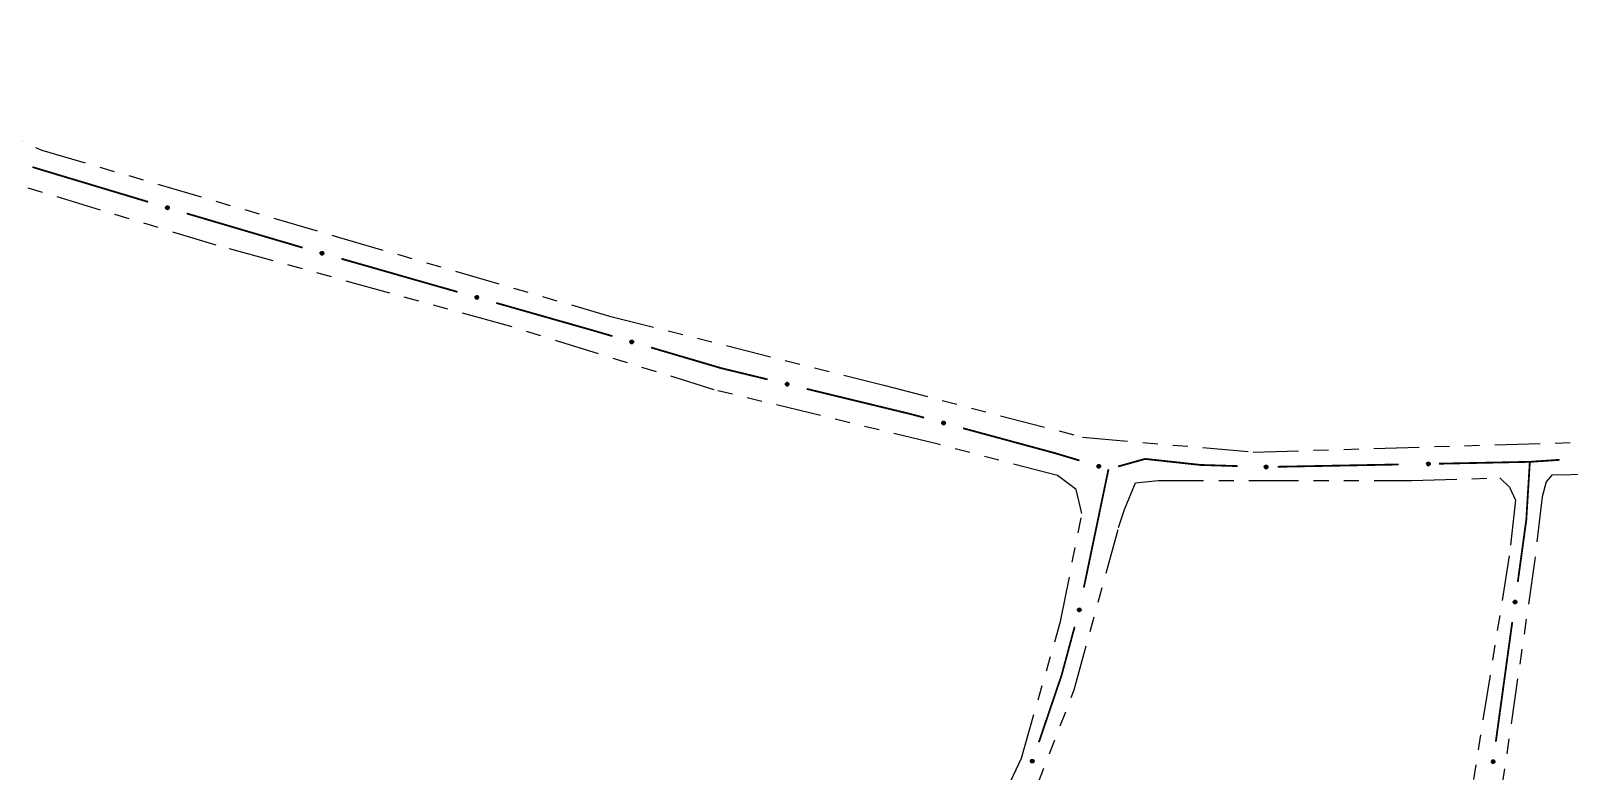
# Model space of a CAD drawing. Extents: x 208948 to 212966, y 4875285 to 4878160.
# Drawn here: x 210010.5 to 210163.3, y 4876911.1 to 4876984.6 of the extents above; entities that cross this region are included whole.
import ezdxf

# ---------------------------------------------------------------- set-up
doc = ezdxf.new("R2010")
doc.units = 0
doc.header["$LTSCALE"] = 1.5
doc.header["$MEASUREMENT"] = 0
doc.linetypes.add('TRACO_25', pattern=[8, 3, -1, 1, -1, 1, -1])
doc.layers.add('SV-EIXO-RUA-N-PAV', color=6, linetype='CONTINUOUS')
doc.layers.add('SV-RUA-NAO-PAV', color=7, linetype='CONTINUOUS')

msp = doc.modelspace()

# ---------------------------------------------------------------- linework, layer by layer
at = {"layer": 'SV-EIXO-RUA-N-PAV', "const_width": 0.18}
for points in [[(210010.715789, 4876971.030113), (210010.911893, 4876970.961632)], [(210010.911893, 4876970.961632), (210022.205319, 4876967.568041)], [(210026.036271, 4876966.417476), (210036.587135, 4876963.306324)], [(210036.587135, 4876963.306324), (210037.467744, 4876963.046657)], [(210037.467744, 4876963.046657), (210037.546497, 4876963.024156)], [(210041.392593, 4876961.925272), (210050.046308, 4876959.452781)], [(210050.046308, 4876959.452781), (210050.930598, 4876959.200128)], [(210050.930598, 4876959.200128), (210052.931594, 4876958.631124)], [(210056.779063, 4876957.537057), (210066.397736, 4876954.801889)], [(210066.397736, 4876954.801889), (210066.538633, 4876954.761824)], [(210066.538633, 4876954.761824), (210068.316833, 4876954.238824)], [(210072.154295, 4876953.110158), (210078.869854, 4876951.134994)], [(210078.869854, 4876951.134994), (210079.113827, 4876951.063237)], [(210079.113827, 4876951.063237), (210083.726179, 4876949.946183)], [(210087.61379, 4876949.004652), (210097.332818, 4876946.650825)], [(210097.332818, 4876946.650825), (210098.05059, 4876946.47699)], [(210098.05059, 4876946.47699), (210099.268201, 4876946.14722)], [(210103.129107, 4876945.101558), (210111.816144, 4876942.748819)], [(210111.816144, 4876942.748819), (210112.253162, 4876942.63046)], [(210112.253162, 4876942.63046), (210114.693473, 4876941.900182)], [(210118.53045, 4876941.303699), (210120.456378, 4876941.842959)], [(210120.456378, 4876941.842959), (210121.216495, 4876942.055791)], [(210121.216495, 4876942.055791), (210126.39637, 4876941.490327)], [(210150.388253, 4876941.580314), (210159.386379, 4876941.763995)], [(210159.421468, 4876941.764706), (210159.115921, 4876936.77405)], [(210159.386379, 4876941.763995), (210159.421468, 4876941.764706)], [(210159.421468, 4876941.764706), (210162.379699, 4876941.963511)], [(210117.577926, 4876941.036992), (210115.130475, 4876929.289227)], [(210126.39637, 4876941.490327), (210126.700606, 4876941.457116)], [(210126.700606, 4876941.457116), (210130.39276, 4876941.341734)], [(210134.391166, 4876941.275093), (210146.389003, 4876941.502904)], [(210159.068022, 4876935.9917), (210158.221264, 4876929.833457)], [(210159.115921, 4876936.77405), (210159.068022, 4876935.9917)], [(210114.21719, 4876925.396579), (210113.17574, 4876921.534536)], [(210157.676391, 4876925.870742), (210156.041771, 4876913.982596)], [(210112.920558, 4876920.588235), (210110.665091, 4876913.940542)], [(210113.17574, 4876921.534536), (210112.920558, 4876920.588235)]]:
    msp.add_lwpolyline(points, dxfattribs=at)
at = {"layer": 'SV-EIXO-RUA-N-PAV'}
for points in [[(210024.014789, 4876967.139252), (210024.057529, 4876967.163028), (210024.099124, 4876967.174722), (210024.136624, 4876967.174491), (210024.169708, 4876967.165646), (210024.202536, 4876967.152784), (210024.232772, 4876967.132516), (210024.261347, 4876967.102586), (210024.285499, 4876967.059879), (210024.294678, 4876967.016481), (210024.296418, 4876966.979705), (210024.289181, 4876966.944676), (210024.276153, 4876966.912995), (210024.25406, 4876966.882283), (210024.223447, 4876966.853621), (210024.179915, 4876966.830375), (210024.139058, 4876966.81919), (210024.102792, 4876966.820366), (210024.067623, 4876966.827864), (210024.034266, 4876966.841396), (210024.0047, 4876966.861464), (210023.975897, 4876966.892339), (210023.953522, 4876966.935608), (210023.941901, 4876966.976231), (210023.942568, 4876967.012504), (210023.95073, 4876967.046963), (210023.963229, 4876967.080045), (210023.982338, 4876967.111287), (210024.014789, 4876967.139252)], [(210039.361634, 4876962.620031), (210039.404047, 4876962.644387), (210039.445479, 4876962.656646), (210039.482979, 4876962.656925), (210039.51618, 4876962.648531), (210039.549179, 4876962.636118), (210039.579689, 4876962.616262), (210039.608669, 4876962.586724), (210039.633399, 4876962.54435), (210039.643168, 4876962.501081), (210039.645409, 4876962.464332), (210039.638649, 4876962.429207), (210039.626053, 4876962.397352), (210039.604381, 4876962.366343), (210039.57416, 4876962.337266), (210039.530949, 4876962.31343), (210039.490248, 4876962.30169), (210039.453969, 4876962.302373), (210039.418701, 4876962.309392), (210039.385163, 4876962.322468), (210039.355327, 4876962.342132), (210039.326106, 4876962.372612), (210039.303145, 4876962.415573), (210039.290972, 4876962.456034), (210039.291145, 4876962.492312), (210039.298837, 4876962.526879), (210039.310885, 4876962.560128), (210039.329567, 4876962.591628), (210039.361634, 4876962.620031)], [(210054.747236, 4876958.229272), (210054.789619, 4876958.253681), (210054.831035, 4876958.265992), (210054.868534, 4876958.266318), (210054.901746, 4876958.257965), (210054.934761, 4876958.245593), (210054.965295, 4876958.225776), (210054.994312, 4876958.196274), (210055.019096, 4876958.153931), (210055.028919, 4876958.110675), (210055.031206, 4876958.073928), (210055.02449, 4876958.038795), (210055.011934, 4876958.006924), (210054.9903, 4876957.975888), (210054.960116, 4876957.946774), (210054.916935, 4876957.922883), (210054.876248, 4876957.911092), (210054.839969, 4876957.911729), (210054.804692, 4876957.918704), (210054.771137, 4876957.931739), (210054.741277, 4876957.951365), (210054.712018, 4876957.981809), (210054.689003, 4876958.024741), (210054.676779, 4876958.065186), (210054.676907, 4876958.101465), (210054.684556, 4876958.136041), (210054.696562, 4876958.169306), (210054.715205, 4876958.200829), (210054.747236, 4876958.229272)], [(210070.128783, 4876953.82064), (210070.171384, 4876953.844666), (210070.212909, 4876953.856604), (210070.25041, 4876953.856592), (210070.283545, 4876953.847941), (210070.316447, 4876953.835272), (210070.346802, 4876953.815181), (210070.375552, 4876953.785419), (210070.399953, 4876953.742854), (210070.409387, 4876953.699511), (210070.411342, 4876953.662746), (210070.404311, 4876953.627675), (210070.391468, 4876953.595918), (210070.369556, 4876953.565078), (210070.33911, 4876953.536236), (210070.295716, 4876953.512736), (210070.254925, 4876953.501312), (210070.218653, 4876953.502275), (210070.18344, 4876953.509568), (210070.150004, 4876953.522904), (210070.120322, 4876953.542798), (210070.091338, 4876953.573504), (210070.068711, 4876953.616641), (210070.056852, 4876953.657195), (210070.057306, 4876953.693471), (210070.065266, 4876953.727977), (210070.077571, 4876953.761133), (210070.096497, 4876953.792486), (210070.128783, 4876953.82064)], [(210085.556252, 4876949.616225), (210085.597639, 4876949.642286), (210085.638539, 4876949.65622), (210085.675996, 4876949.658024), (210085.709511, 4876949.650988), (210085.742988, 4876949.639927), (210085.77428, 4876949.621329), (210085.804437, 4876949.592994), (210085.830871, 4876949.551661), (210085.842392, 4876949.508825), (210085.846125, 4876949.472197), (210085.8408, 4876949.436827), (210085.82951, 4876949.404486), (210085.809117, 4876949.372621), (210085.780104, 4876949.342339), (210085.737898, 4876949.316765), (210085.697708, 4876949.303379), (210085.661432, 4876949.302585), (210085.625907, 4876949.308164), (210085.591865, 4876949.319866), (210085.561254, 4876949.338299), (210085.530818, 4876949.367566), (210085.506128, 4876949.409557), (210085.492319, 4876949.449489), (210085.491017, 4876949.485744), (210085.497296, 4876949.520596), (210085.507982, 4876949.554308), (210085.525367, 4876949.586541), (210085.556252, 4876949.616225)], [(210101.088747, 4876945.768202), (210101.130819, 4876945.793141), (210101.172078, 4876945.805972), (210101.20957, 4876945.806768), (210101.242884, 4876945.798833), (210101.276052, 4876945.786877), (210101.306832, 4876945.767445), (210101.336218, 4876945.73831), (210101.361531, 4876945.696281), (210101.371897, 4876945.653152), (210101.374645, 4876945.616437), (210101.368371, 4876945.581222), (210101.356216, 4876945.549196), (210101.334974, 4876945.51789), (210101.305157, 4876945.488399), (210101.26228, 4876945.463969), (210101.221744, 4876945.451667), (210101.18546, 4876945.451849), (210101.150098, 4876945.45838), (210101.116383, 4876945.470993), (210101.086278, 4876945.490242), (210101.056639, 4876945.520316), (210101.033087, 4876945.562955), (210101.020356, 4876945.603244), (210101.020028, 4876945.639522), (210101.027242, 4876945.674191), (210101.03883, 4876945.707604), (210101.057075, 4876945.739359), (210101.088747, 4876945.768202)], [(210116.503427, 4876941.473446), (210116.546141, 4876941.49727), (210116.587722, 4876941.509012), (210116.625222, 4876941.508823), (210116.658317, 4876941.500016), (210116.691159, 4876941.487192), (210116.721418, 4876941.466957), (210116.750027, 4876941.43706), (210116.774227, 4876941.39438), (210116.783456, 4876941.350993), (210116.785238, 4876941.314219), (210116.77804, 4876941.279181), (210116.765048, 4876941.247486), (210116.74299, 4876941.216749), (210116.712409, 4876941.188052), (210116.668904, 4876941.164757), (210116.62806, 4876941.153525), (210116.591793, 4876941.15466), (210116.556614, 4876941.162119), (210116.523242, 4876941.175613), (210116.493654, 4876941.195647), (210116.464815, 4876941.226489), (210116.442392, 4876941.269733), (210116.430725, 4876941.310343), (210116.43135, 4876941.346616), (210116.439473, 4876941.381084), (210116.451935, 4876941.414181), (210116.471009, 4876941.445445), (210116.503427, 4876941.473446)], [(210133.08478, 4876941.360389), (210133.118198, 4876941.396099), (210133.154221, 4876941.419958), (210133.189994, 4876941.431209), (210133.224198, 4876941.432908), (210133.259386, 4876941.430706), (210133.294373, 4876941.420658), (210133.330735, 4876941.400905), (210133.366793, 4876941.367634), (210133.388808, 4876941.329125), (210133.401715, 4876941.294644), (210133.405541, 4876941.25908), (210133.402828, 4876941.224932), (210133.39119, 4876941.188935), (210133.370812, 4876941.152281), (210133.336479, 4876941.116833), (210133.301002, 4876941.093685), (210133.266115, 4876941.083711), (210133.230337, 4876941.080091), (210133.19444, 4876941.08277), (210133.160152, 4876941.092831), (210133.123285, 4876941.113415), (210133.088747, 4876941.147766), (210133.065256, 4876941.182886), (210133.054794, 4876941.217624), (210133.052024, 4876941.252927), (210133.053804, 4876941.288248), (210133.062439, 4876941.323838), (210133.08478, 4876941.360389)], [(210149.205362, 4876941.666271), (210149.238729, 4876941.702029), (210149.274719, 4876941.725939), (210149.310476, 4876941.737241), (210149.344677, 4876941.738989), (210149.379868, 4876941.736837), (210149.41487, 4876941.726839), (210149.451259, 4876941.707138), (210149.487365, 4876941.673918), (210149.509435, 4876941.63544), (210149.522391, 4876941.600977), (210149.526267, 4876941.565419), (210149.523604, 4876941.531268), (210149.512016, 4876941.495254), (210149.491691, 4876941.458571), (210149.457408, 4876941.423074), (210149.421964, 4876941.399876), (210149.387091, 4876941.389852), (210149.351319, 4876941.386181), (210149.315418, 4876941.388809), (210149.281116, 4876941.398821), (210149.24422, 4876941.419352), (210149.209632, 4876941.453654), (210149.186091, 4876941.48874), (210149.175581, 4876941.523463), (210149.17276, 4876941.558763), (210149.174489, 4876941.594086), (210149.183074, 4876941.629688), (210149.205362, 4876941.666271)], [(210158.077454, 4876927.979446), (210158.107553, 4876927.940897), (210158.125539, 4876927.90161), (210158.13111, 4876927.864526), (210158.127487, 4876927.830472), (210158.119857, 4876927.79605), (210158.104508, 4876927.763044), (210158.079357, 4876927.730183), (210158.040899, 4876927.699718), (210157.999443, 4876927.683938), (210157.963378, 4876927.676532), (210157.927651, 4876927.678265), (210157.894337, 4876927.686237), (210157.860578, 4876927.703315), (210157.827526, 4876927.729127), (210157.797828, 4876927.76854), (210157.780459, 4876927.807176), (210157.776013, 4876927.843188), (210157.777983, 4876927.879094), (210157.786193, 4876927.914142), (210157.801447, 4876927.946456), (210157.827497, 4876927.979687), (210157.866786, 4876928.008484), (210157.905123, 4876928.026247), (210157.941062, 4876928.031197), (210157.976369, 4876928.028463), (210158.010986, 4876928.02123), (210158.044808, 4876928.007182), (210158.077454, 4876927.979446)], [(210114.810764, 4876927.174952), (210114.835749, 4876927.132907), (210114.848624, 4876927.091662), (210114.849462, 4876927.054171), (210114.841563, 4876927.020848), (210114.829643, 4876926.987667), (210114.810245, 4876926.956866), (210114.781142, 4876926.927448), (210114.73914, 4876926.902089), (210114.696022, 4876926.891677), (210114.65931, 4876926.888889), (210114.624089, 4876926.895124), (210114.59205, 4876926.907244), (210114.560721, 4876926.928452), (210114.531197, 4876926.958236), (210114.50672, 4876927.001087), (210114.494374, 4876927.041609), (210114.494516, 4876927.077894), (210114.501009, 4876927.113263), (210114.513585, 4876927.146992), (210114.532801, 4876927.177118), (210114.562843, 4876927.20679), (210114.605457, 4876927.230388), (210114.645732, 4876927.243163), (210114.682008, 4876927.24353), (210114.716686, 4876927.236354), (210114.750111, 4876927.224803), (210114.781886, 4876927.206592), (210114.810764, 4876927.174952)], [(210110.15737, 4876912.146751), (210110.177271, 4876912.102074), (210110.185239, 4876912.059607), (210110.18169, 4876912.022275), (210110.169952, 4876911.990104), (210110.154237, 4876911.958543), (210110.131372, 4876911.930219), (210110.099032, 4876911.904403), (210110.054355, 4876911.884125), (210110.010316, 4876911.878822), (210109.97353, 4876911.880343), (210109.939278, 4876911.890651), (210109.908874, 4876911.906431), (210109.880238, 4876911.931155), (210109.854397, 4876911.964184), (210109.835094, 4876912.009602), (210109.827567, 4876912.051288), (210109.831948, 4876912.087308), (210109.842529, 4876912.121676), (210109.858959, 4876912.153705), (210109.881564, 4876912.181379), (210109.914866, 4876912.207337), (210109.959946, 4876912.225796), (210110.001438, 4876912.233777), (210110.037509, 4876912.229903), (210110.071111, 4876912.218724), (210110.102957, 4876912.203347), (210110.132386, 4876912.181548), (210110.15737, 4876912.146751)], [(210155.89796, 4876912.128585), (210155.92806, 4876912.090035), (210155.946046, 4876912.050749), (210155.951616, 4876912.013664), (210155.947994, 4876911.97961), (210155.940364, 4876911.945189), (210155.925015, 4876911.912182), (210155.899864, 4876911.879322), (210155.861406, 4876911.848857), (210155.81995, 4876911.833077), (210155.783885, 4876911.82567), (210155.748158, 4876911.827403), (210155.714843, 4876911.835375), (210155.681085, 4876911.852453), (210155.648033, 4876911.878266), (210155.618335, 4876911.917679), (210155.600966, 4876911.956315), (210155.59652, 4876911.992326), (210155.598489, 4876912.028233), (210155.6067, 4876912.063281), (210155.621954, 4876912.095594), (210155.648003, 4876912.128826), (210155.687292, 4876912.157622), (210155.725629, 4876912.175385), (210155.761569, 4876912.180336), (210155.796875, 4876912.177601), (210155.831493, 4876912.170368), (210155.865314, 4876912.15632), (210155.89796, 4876912.128585)]]:
    msp.add_lwpolyline(points, close=True, dxfattribs=at)
for points in [[(210023.941901, 4876966.976231), (210024.276153, 4876966.912995)], [(210023.942568, 4876967.012504), (210024.289181, 4876966.944676)], [(210023.945337, 4876966.992632), (210024.279633, 4876966.929223)], [(210023.949013, 4876967.028572), (210024.290364, 4876966.960194)], [(210023.949502, 4876966.954336), (210024.260275, 4876966.897995)], [(210023.95073, 4876967.046963), (210024.296418, 4876966.979705)], [(210023.953522, 4876966.935608), (210024.25406, 4876966.882283)], [(210023.960922, 4876967.063463), (210024.291297, 4876967.001232)], [(210023.963229, 4876967.080045), (210024.294678, 4876967.016481)], [(210023.968827, 4876966.914334), (210024.235691, 4876966.868338)], [(210023.975897, 4876966.892339), (210024.223447, 4876966.853621)], [(210023.977273, 4876967.09417), (210024.285825, 4876967.039921)], [(210023.982338, 4876967.111287), (210024.285499, 4876967.059879)], [(210023.996257, 4876966.877595), (210024.194118, 4876966.843786)], [(210023.998851, 4876967.123305), (210024.269506, 4876967.080445)], [(210024.0047, 4876966.861464), (210024.179915, 4876966.830375)], [(210024.014789, 4876967.139252), (210024.261347, 4876967.102586)], [(210024.023822, 4876966.85079), (210024.153201, 4876966.82616)], [(210024.034266, 4876966.841396), (210024.139058, 4876966.81919)], [(210024.038596, 4876967.151257), (210024.239856, 4876967.119276)], [(210024.057529, 4876967.163028), (210024.232772, 4876967.132516)], [(210024.081212, 4876967.169797), (210024.208892, 4876967.144253)], [(210024.099124, 4876967.174722), (210024.202536, 4876967.152784)], [(210039.290972, 4876962.456034), (210039.626053, 4876962.397352)], [(210039.291145, 4876962.492312), (210039.638649, 4876962.429207)], [(210039.294184, 4876962.47248), (210039.629312, 4876962.413626)], [(210039.29737, 4876962.508467), (210039.63962, 4876962.44474)], [(210039.298837, 4876962.526879), (210039.645409, 4876962.464332)], [(210039.29887, 4876962.434244), (210039.610381, 4876962.382138)], [(210039.303145, 4876962.415573), (210039.604381, 4876962.366343)], [(210039.308804, 4876962.543517), (210039.639995, 4876962.485788)], [(210039.310885, 4876962.560128), (210039.643168, 4876962.501081)], [(210039.318738, 4876962.394508), (210039.586202, 4876962.352149)], [(210039.324735, 4876962.574443), (210039.633997, 4876962.524399)], [(210039.326106, 4876962.372612), (210039.57416, 4876962.337266)], [(210039.329567, 4876962.591628), (210039.633399, 4876962.54435)], [(210039.345915, 4876962.603869), (210039.617129, 4876962.564696)], [(210039.346665, 4876962.358147), (210039.544967, 4876962.327033)], [(210039.355327, 4876962.342132), (210039.530949, 4876962.31343)], [(210039.361634, 4876962.620031), (210039.608669, 4876962.586724)], [(210039.374592, 4876962.331719), (210039.504295, 4876962.308852)], [(210039.385163, 4876962.322468), (210039.490248, 4876962.30169)], [(210039.385276, 4876962.632359), (210039.586952, 4876962.60312)], [(210039.404047, 4876962.644387), (210039.579689, 4876962.616262)], [(210039.427635, 4876962.651477), (210039.555651, 4876962.627673)], [(210039.445479, 4876962.656646), (210039.549179, 4876962.636118)], [(210054.676779, 4876958.065186), (210055.011934, 4876958.006924)], [(210054.676907, 4876958.101465), (210055.02449, 4876958.038795)], [(210054.679971, 4876958.081637), (210055.015172, 4876958.023203)], [(210054.683112, 4876958.117627), (210055.025442, 4876958.054329)], [(210054.684556, 4876958.136041), (210055.031206, 4876958.073928)], [(210054.684705, 4876958.043406), (210054.996281, 4876957.991691)], [(210054.689003, 4876958.024741), (210054.9903, 4876957.975888)], [(210054.694502, 4876958.152691), (210055.025765, 4876958.095377)], [(210054.696562, 4876958.169306), (210055.028919, 4876958.110675)], [(210054.704622, 4876958.003696), (210054.97214, 4876957.961671)], [(210054.710395, 4876958.183637), (210055.019719, 4876958.133981)], [(210054.712018, 4876957.981809), (210054.960116, 4876957.946774)], [(210054.715205, 4876958.200829), (210055.019096, 4876958.153931)], [(210054.731537, 4876958.213091), (210055.0028, 4876958.174257)], [(210054.732595, 4876957.967369), (210054.930936, 4876957.936504)], [(210054.741277, 4876957.951365), (210054.916935, 4876957.922883)], [(210054.747236, 4876958.229272), (210054.994312, 4876958.196274)], [(210054.760555, 4876957.940976), (210054.890286, 4876957.918272)], [(210054.770862, 4876958.24163), (210054.972575, 4876958.212643)], [(210054.771137, 4876957.931739), (210054.876248, 4876957.911092)], [(210054.789619, 4876958.253681), (210054.965295, 4876958.225776)], [(210054.813198, 4876958.260801), (210054.941243, 4876958.237157)], [(210054.831035, 4876958.265992), (210054.934761, 4876958.245593)], [(210070.056852, 4876953.657195), (210070.391468, 4876953.595918)], [(210070.057306, 4876953.693471), (210070.404311, 4876953.627675)], [(210070.060191, 4876953.673616), (210070.394853, 4876953.612167)], [(210070.063656, 4876953.709577), (210070.405402, 4876953.643199)], [(210070.064581, 4876953.635345), (210070.375678, 4876953.580826)], [(210070.065266, 4876953.727977), (210070.411342, 4876953.662746)], [(210070.068711, 4876953.616641), (210070.369556, 4876953.565078)], [(210070.075361, 4876953.744537), (210070.406095, 4876953.684243)], [(210070.077571, 4876953.761133), (210070.409387, 4876953.699511)], [(210070.08414, 4876953.595457), (210070.351268, 4876953.551025)], [(210070.091338, 4876953.573504), (210070.33911, 4876953.536236)], [(210070.091532, 4876953.775339), (210070.400397, 4876953.722899)], [(210070.096497, 4876953.792486), (210070.399953, 4876953.742854)], [(210070.111784, 4876953.55888), (210070.30984, 4876953.52623)], [(210070.112939, 4876953.804601), (210070.383841, 4876953.763326)], [(210070.120322, 4876953.542798), (210070.295716, 4876953.512736)], [(210070.128783, 4876953.82064), (210070.375552, 4876953.785419)], [(210070.139506, 4876953.532236), (210070.269027, 4876953.508365)], [(210070.150004, 4876953.522904), (210070.254925, 4876953.501312)], [(210070.15252, 4876953.832784), (210070.353963, 4876953.801983)], [(210070.171384, 4876953.844666), (210070.346802, 4876953.815181)], [(210070.195026, 4876953.851574), (210070.322853, 4876953.826778)], [(210070.212909, 4876953.856604), (210070.316447, 4876953.835272)], [(210085.491017, 4876949.485744), (210085.8408, 4876949.436827)], [(210085.492319, 4876949.449489), (210085.82951, 4876949.404486)], [(210085.49486, 4876949.466052), (210085.832104, 4876949.420879)], [(210085.49658, 4876949.502139), (210085.841139, 4876949.452387)], [(210085.497296, 4876949.520596), (210085.846125, 4876949.472197)], [(210085.501097, 4876949.428039), (210085.81447, 4876949.388647)], [(210085.506128, 4876949.409557), (210085.809117, 4876949.372621)], [(210085.506578, 4876949.537625), (210085.839844, 4876949.493415)], [(210085.507982, 4876949.554308), (210085.842392, 4876949.508825)], [(210085.521238, 4876949.569174), (210085.83228, 4876949.53175)], [(210085.522565, 4876949.389144), (210085.791531, 4876949.357699)], [(210085.525367, 4876949.586541), (210085.830871, 4876949.551661)], [(210085.541204, 4876949.599437), (210085.813786, 4876949.571329)], [(210085.556252, 4876949.616225), (210085.804437, 4876949.592994)], [(210085.579373, 4876949.629504), (210085.782072, 4876949.608493)], [(210085.597639, 4876949.642286), (210085.77428, 4876949.621329)], [(210085.62092, 4876949.65033), (210085.749798, 4876949.631753)], [(210085.638539, 4876949.65622), (210085.742988, 4876949.639927)], [(210085.530818, 4876949.367566), (210085.780104, 4876949.342339)], [(210085.551948, 4876949.353948), (210085.751352, 4876949.330927)], [(210085.561254, 4876949.338299), (210085.737898, 4876949.316765)], [(210085.580927, 4876949.328678), (210085.711452, 4876949.311107)], [(210085.591865, 4876949.319866), (210085.697708, 4876949.303379)], [(210101.020028, 4876945.639522), (210101.368371, 4876945.581222)], [(210101.020356, 4876945.603244), (210101.356216, 4876945.549196)], [(210101.023341, 4876945.619733), (210101.359249, 4876945.565514)], [(210101.02603, 4876945.655761), (210101.369127, 4876945.596767)], [(210101.027242, 4876945.674191), (210101.374645, 4876945.616437)], [(210101.028554, 4876945.581566), (210101.340755, 4876945.533767)], [(210101.033087, 4876945.562955), (210101.334974, 4876945.51789)], [(210101.036978, 4876945.690965), (210101.368935, 4876945.637816)], [(210101.03883, 4876945.707604), (210101.371897, 4876945.653152)], [(210101.048969, 4876945.542108), (210101.316993, 4876945.503447)], [(210101.052481, 4876945.722108), (210101.362405, 4876945.67634)], [(210101.056639, 4876945.520316), (210101.305157, 4876945.488399)], [(210101.057075, 4876945.739359), (210101.361531, 4876945.696281)], [(210101.073252, 4876945.751825), (210101.344981, 4876945.716401)], [(210101.077396, 4876945.506136), (210101.276109, 4876945.477764)], [(210101.086278, 4876945.490242), (210101.26228, 4876945.463969)], [(210101.088747, 4876945.768202), (210101.336218, 4876945.73831)], [(210101.105685, 4876945.480096), (210101.235691, 4876945.459023)], [(210101.112216, 4876945.780855), (210101.314277, 4876945.754404)], [(210101.116383, 4876945.470993), (210101.221744, 4876945.451667)], [(210101.130819, 4876945.793141), (210101.306832, 4876945.767445)], [(210101.154307, 4876945.800557), (210101.28264, 4876945.778523)], [(210101.172078, 4876945.805972), (210101.276052, 4876945.786877)], [(210116.430725, 4876941.310343), (210116.765048, 4876941.247486)], [(210116.43135, 4876941.346616), (210116.77804, 4876941.279181)], [(210116.434142, 4876941.326748), (210116.768509, 4876941.263718)], [(210116.437777, 4876941.362692), (210116.779205, 4876941.294701)], [(210116.43835, 4876941.288456), (210116.749187, 4876941.232468)], [(210116.439473, 4876941.381084), (210116.785238, 4876941.314219)], [(210116.442392, 4876941.269733), (210116.74299, 4876941.216749)], [(210116.449646, 4876941.397596), (210116.780092, 4876941.33574)], [(210116.451935, 4876941.414181), (210116.783456, 4876941.350993)], [(210116.457721, 4876941.248476), (210116.724636, 4876941.202783)], [(210116.464815, 4876941.226489), (210116.712409, 4876941.188052)], [(210116.465963, 4876941.428321), (210116.774576, 4876941.374423)], [(210116.471009, 4876941.445445), (210116.774227, 4876941.39438)], [(210116.485192, 4876941.211769), (210116.683091, 4876941.178184)], [(210116.487508, 4876941.457482), (210116.758212, 4876941.414928)], [(210116.493654, 4876941.195647), (210116.668904, 4876941.164757)], [(210116.503427, 4876941.473446), (210116.750027, 4876941.43706)], [(210116.512788, 4876941.184994), (210116.642195, 4876941.160512)], [(210116.523242, 4876941.175613), (210116.62806, 4876941.153525)], [(210116.527221, 4876941.485478), (210116.728517, 4876941.453725)], [(210116.546141, 4876941.49727), (210116.721418, 4876941.466957)], [(210116.569816, 4876941.504066), (210116.697524, 4876941.478667)], [(210116.587722, 4876941.509012), (210116.691159, 4876941.487192)], [(210133.052024, 4876941.252927), (210133.401715, 4876941.294644)], [(210133.053804, 4876941.288248), (210133.388808, 4876941.329125)], [(210133.054794, 4876941.217624), (210133.405541, 4876941.25908)], [(210133.056015, 4876941.234893), (210133.401919, 4876941.274216)], [(210133.05668, 4876941.271755), (210133.390254, 4876941.313573)], [(210133.062439, 4876941.323838), (210133.366793, 4876941.367634)], [(210133.062853, 4876941.305991), (210133.373209, 4876941.348733)], [(210133.06351, 4876941.199552), (210133.401177, 4876941.241447)], [(210133.065256, 4876941.182886), (210133.402828, 4876941.224932)], [(210133.074484, 4876941.340331), (210133.345276, 4876941.382322)], [(210133.07919, 4876941.164365), (210133.3923, 4876941.205795)], [(210133.08478, 4876941.360389), (210133.330735, 4876941.400905)], [(210133.088747, 4876941.147766), (210133.39119, 4876941.188935)], [(210133.103773, 4876941.379101), (210133.305168, 4876941.41022)], [(210133.109826, 4876941.132193), (210133.377967, 4876941.170039)], [(210133.118198, 4876941.396099), (210133.294373, 4876941.420658)], [(210133.123285, 4876941.113415), (210133.370812, 4876941.152281)], [(210133.138674, 4876941.409788), (210133.268047, 4876941.424528)], [(210133.14718, 4876941.105607), (210133.345898, 4876941.133946)], [(210133.154221, 4876941.419958), (210133.259386, 4876941.430706)], [(210133.160152, 4876941.092831), (210133.336479, 4876941.116833)], [(210133.181623, 4876941.088519), (210133.312335, 4876941.104648)], [(210133.19444, 4876941.08277), (210133.301002, 4876941.093685)], [(210149.17276, 4876941.558763), (210149.522391, 4876941.600977)], [(210149.174489, 4876941.594086), (210149.509435, 4876941.63544)], [(210149.175581, 4876941.523463), (210149.526267, 4876941.565419)], [(210149.176776, 4876941.540735), (210149.522624, 4876941.58055)], [(210149.177389, 4876941.577597), (210149.510903, 4876941.61989)], [(210149.183074, 4876941.629688), (210149.487365, 4876941.673918)], [(210149.183514, 4876941.611842), (210149.493808, 4876941.655026)], [(210149.184321, 4876941.505404), (210149.521928, 4876941.54778)], [(210149.186091, 4876941.48874), (210149.523604, 4876941.531268)], [(210149.195095, 4876941.646199), (210149.465827, 4876941.688575)], [(210149.200052, 4876941.47024), (210149.513103, 4876941.512115)], [(210149.205362, 4876941.666271), (210149.451259, 4876941.707138)], [(210149.209632, 4876941.453654), (210149.512016, 4876941.495254)], [(210149.224329, 4876941.68501), (210149.425679, 4876941.716416)], [(210149.230734, 4876941.438111), (210149.49882, 4876941.476339)], [(210149.238729, 4876941.702029), (210149.41487, 4876941.726839)], [(210149.24422, 4876941.419352), (210149.491691, 4876941.458571)], [(210149.259186, 4876941.715747), (210149.388538, 4876941.730671)], [(210149.268125, 4876941.411578), (210149.466803, 4876941.4402)], [(210149.274719, 4876941.725939), (210149.379868, 4876941.736837)], [(210149.281116, 4876941.398821), (210149.457408, 4876941.423074)], [(210149.302593, 4876941.394539), (210149.433282, 4876941.410855)], [(210149.315418, 4876941.388809), (210149.421964, 4876941.399876)], [(210157.866786, 4876928.008484), (210157.860578, 4876927.703315)], [(210157.884666, 4876928.015352), (210157.877062, 4876927.699604)], [(210157.905123, 4876928.026247), (210157.894337, 4876927.686237)], [(210157.921858, 4876928.025389), (210157.910908, 4876927.685309)], [(210157.941062, 4876928.031197), (210157.927651, 4876927.678265)], [(210157.957934, 4876928.027315), (210157.943165, 4876927.679496)], [(210157.976369, 4876928.028463), (210157.963378, 4876927.676532)], [(210157.994247, 4876928.020945), (210157.983855, 4876927.68492)], [(210158.010986, 4876928.02123), (210157.999443, 4876927.683938)], [(210158.027112, 4876928.009539), (210158.021232, 4876927.696309)], [(210158.044808, 4876928.007182), (210158.040899, 4876927.699718)], [(210114.513585, 4876927.146992), (210114.494374, 4876927.041609)], [(210114.522677, 4876927.157699), (210114.501745, 4876927.02767)], [(210114.532801, 4876927.177118), (210114.50672, 4876927.001087)], [(210114.548685, 4876927.186017), (210114.52053, 4876926.987273)], [(210114.562843, 4876927.20679), (210114.531197, 4876926.958236)], [(210114.584627, 4876927.214483), (210114.546258, 4876926.946417)], [(210114.605457, 4876927.230388), (210114.560721, 4876926.928452)], [(210114.624062, 4876927.234941), (210114.576604, 4876926.922688)], [(210114.645732, 4876927.243163), (210114.59205, 4876926.907244)], [(210114.662224, 4876927.240196), (210114.608371, 4876926.904229)], [(210114.682008, 4876927.24353), (210114.624089, 4876926.895124)], [(210114.698254, 4876927.237546), (210114.639635, 4876926.894385)], [(210114.716686, 4876927.236354), (210114.65931, 4876926.888889)], [(210114.73347, 4876927.226637), (210114.680683, 4876926.894621)], [(210114.750111, 4876927.224803), (210114.696022, 4876926.891677)], [(210114.764631, 4876927.211167), (210114.7192, 4876926.901194)], [(210114.781886, 4876927.206592), (210114.73914, 4876926.902089)], [(210114.79437, 4876927.190429), (210114.759242, 4876926.918661)], [(210114.810764, 4876927.174952), (210114.781142, 4876926.927448)], [(210114.823443, 4876927.151497), (210114.797212, 4876926.949407)], [(210114.835749, 4876927.132907), (210114.810245, 4876926.956866)], [(210114.84319, 4876927.109427), (210114.821296, 4876926.981071)], [(210114.848624, 4876927.091662), (210114.829643, 4876926.987667)], [(210157.786193, 4876927.914142), (210157.780459, 4876927.807176)], [(210157.793859, 4876927.925913), (210157.789533, 4876927.794281)], [(210157.801447, 4876927.946456), (210157.797828, 4876927.76854)], [(210157.816079, 4876927.957292), (210157.813274, 4876927.756583)], [(210157.827497, 4876927.979687), (210157.827526, 4876927.729127)], [(210157.848134, 4876927.990073), (210157.84396, 4876927.719307)], [(210158.059235, 4876927.992726), (210158.058745, 4876927.718698)], [(210158.077454, 4876927.979446), (210158.079357, 4876927.730183)], [(210158.092996, 4876927.957782), (210158.092523, 4876927.753997)], [(210158.107553, 4876927.940897), (210158.104508, 4876927.763044)], [(210158.117903, 4876927.918546), (210158.112411, 4876927.788451)], [(210158.125539, 4876927.90161), (210158.119857, 4876927.79605)], [(210109.858959, 4876912.153705), (210109.827567, 4876912.051288)], [(210109.86924, 4876912.163276), (210109.833259, 4876912.036584)], [(210109.881564, 4876912.181379), (210109.835094, 4876912.009602)], [(210109.898379, 4876912.188362), (210109.847195, 4876911.994268)], [(210109.914866, 4876912.207337), (210109.854397, 4876911.964184)], [(210109.9374, 4876912.212433), (210109.867973, 4876911.950686)], [(210109.959946, 4876912.225796), (210109.880238, 4876911.931155)], [(210109.978956, 4876912.228143), (210109.895339, 4876911.923574)], [(210110.001438, 4876912.233777), (210109.908874, 4876911.906431)], [(210110.01747, 4876912.228903), (210109.924731, 4876911.901529)], [(210110.037509, 4876912.229903), (210109.939278, 4876911.890651)], [(210110.052944, 4876912.222062), (210109.954631, 4876911.8881)], [(210110.071111, 4876912.218724), (210109.97353, 4876911.880343)], [(210110.086645, 4876912.207112), (210109.995426, 4876911.883539)], [(210110.102957, 4876912.203347), (210110.010316, 4876911.878822)], [(210110.115784, 4876912.188108), (210110.034447, 4876911.885566)], [(210110.132386, 4876912.181548), (210110.054355, 4876911.884125)], [(210110.142896, 4876912.164037), (210110.076256, 4876911.898235)], [(210110.15737, 4876912.146751), (210110.099032, 4876911.904403)], [(210110.167221, 4876912.121975), (210110.117558, 4876911.924334)], [(210110.177271, 4876912.102074), (210110.131372, 4876911.930219)], [(210110.181917, 4876912.077886), (210110.145177, 4876911.952966)], [(210110.185239, 4876912.059607), (210110.154237, 4876911.958543)], [(210155.6067, 4876912.063281), (210155.600966, 4876911.956315)], [(210155.614365, 4876912.075052), (210155.61004, 4876911.94342)], [(210155.621954, 4876912.095594), (210155.618335, 4876911.917679)], [(210155.636586, 4876912.10643), (210155.633781, 4876911.905721)], [(210155.648003, 4876912.128826), (210155.648033, 4876911.878266)], [(210155.66864, 4876912.139211), (210155.664467, 4876911.868445)], [(210155.687292, 4876912.157622), (210155.681085, 4876911.852453)], [(210155.705173, 4876912.16449), (210155.697569, 4876911.848743)], [(210155.725629, 4876912.175385), (210155.714843, 4876911.835375)], [(210155.742364, 4876912.174527), (210155.731415, 4876911.834447)], [(210155.761569, 4876912.180336), (210155.748158, 4876911.827403)], [(210155.778441, 4876912.176454), (210155.763672, 4876911.828635)], [(210155.796875, 4876912.177601), (210155.783885, 4876911.82567)], [(210155.814753, 4876912.170083), (210155.804361, 4876911.834059)], [(210155.831493, 4876912.170368), (210155.81995, 4876911.833077)], [(210155.847619, 4876912.158677), (210155.841739, 4876911.845448)], [(210155.865314, 4876912.15632), (210155.861406, 4876911.848857)], [(210155.879741, 4876912.141864), (210155.879251, 4876911.867837)], [(210155.89796, 4876912.128585), (210155.899864, 4876911.879322)], [(210155.913503, 4876912.10692), (210155.913029, 4876911.903136)], [(210155.92806, 4876912.090035), (210155.925015, 4876911.912182)], [(210155.93841, 4876912.067684), (210155.932918, 4876911.93759)], [(210155.946046, 4876912.050749), (210155.940364, 4876911.945189)]]:
    msp.add_lwpolyline(points, dxfattribs=at)
at = {"layer": 'SV-RUA-NAO-PAV', "linetype": 'TRACO_25'}
for points in [[(209950.710296, 4876999.780201, 12.17857), (210011.644505, 4876972.700279, 13.070823), (210041.198151, 4876964.046484, 13.145177), (210068.018991, 4876956.233343, 13.145177), (210095.251719, 4876949.374826, 13.145177), (210114.995949, 4876944.222499, 13.219531), (210131.945149, 4876942.733612, 13.219531), (210165.100418, 4876943.725438, 13.070823), (210188.297378, 4876944.981833, 13.095607), (210197.074113, 4876945.940268, 13.095607), (210215.78152, 4876949.345699, 13.046038), (210229.063117, 4876953.308507, 12.649481), (210233.388278, 4876954.50156, 12.386517), (210234.847329, 4876955.629279, 12.386517), (210235.813065, 4876958.164335, 12.386517), (210235.933782, 4876962.087638, 12.386517), (210237.442744, 4876967.700978, 12.386517), (210241.969632, 4876978.988017, 12.386517), (210248.609066, 4876995.375349, 12.386517)], [(210107.102912, 4876908.467818, 13.690442), (210108.924239, 4876912.36343, 13.690442), (210112.815616, 4876925.904803, 13.46738), (210114.946385, 4876936.625767, 13.343455), (210114.365487, 4876939.017335, 13.343455), (210112.499557, 4876940.393475, 13.194746), (210100.647565, 4876943.519785, 13.194746), (210078.403133, 4876948.915958, 13.244316), (210057.768287, 4876955.331586, 13.269101), (210028.948209, 4876963.269851, 13.194746), (210002.399025, 4876971.311246, 12.996469)], [(210434.234718, 4876872.428137, 12.632302), (210423.294598, 4876879.18353, 12.632302), (210369.527188, 4876911.867883, 12.651209), (210334.141706, 4876935.380948, 12.840275), (210325.260524, 4876940.641653, 12.632302), (210304.498896, 4876949.182927, 12.594489), (210277.938146, 4876955.704117, 12.651209), (210255.479095, 4876955.9846, 12.36761), (210233.409943, 4876950.299297, 12.329797), (210225.710399, 4876948.144537, 12.525557), (210211.522452, 4876944.745193, 12.79819), (210193.102104, 4876942.292837, 13.145177), (210176.661542, 4876941.189362, 13.145177), (210165.423732, 4876940.49229, 13.145177), (210161.608618, 4876940.427628, 13.169962), (210161.026652, 4876939.780998, 13.169962), (210160.638674, 4876938.29375, 13.169962), (210159.927382, 4876932.086108, 13.169962), (210155.821285, 4876903.860732, 13.169962), (210152.070834, 4876873.663136, 13.169962), (210146.102274, 4876826.479619, 13.169962)], [(210109.542065, 4876907.173751, 14.012645), (210114.178219, 4876919.150167, 13.715227), (210118.585212, 4876935.246633, 13.269101), (210119.160981, 4876937.027868, 13.293885), (210120.256665, 4876939.684004, 13.293885), (210122.525029, 4876939.916463, 13.46738), (210131.952599, 4876939.916463, 13.46738), (210147.665214, 4876939.916463, 13.31867), (210156.435583, 4876940.168976, 13.169962), (210157.405527, 4876939.263694, 13.169962), (210157.987493, 4876937.970436, 13.169962), (210157.373196, 4876932.441754, 13.169962), (210152.846789, 4876904.119383, 13.169962)]]:
    msp.add_polyline3d(points, dxfattribs=at)

doc.saveas('drawing.dxf')
